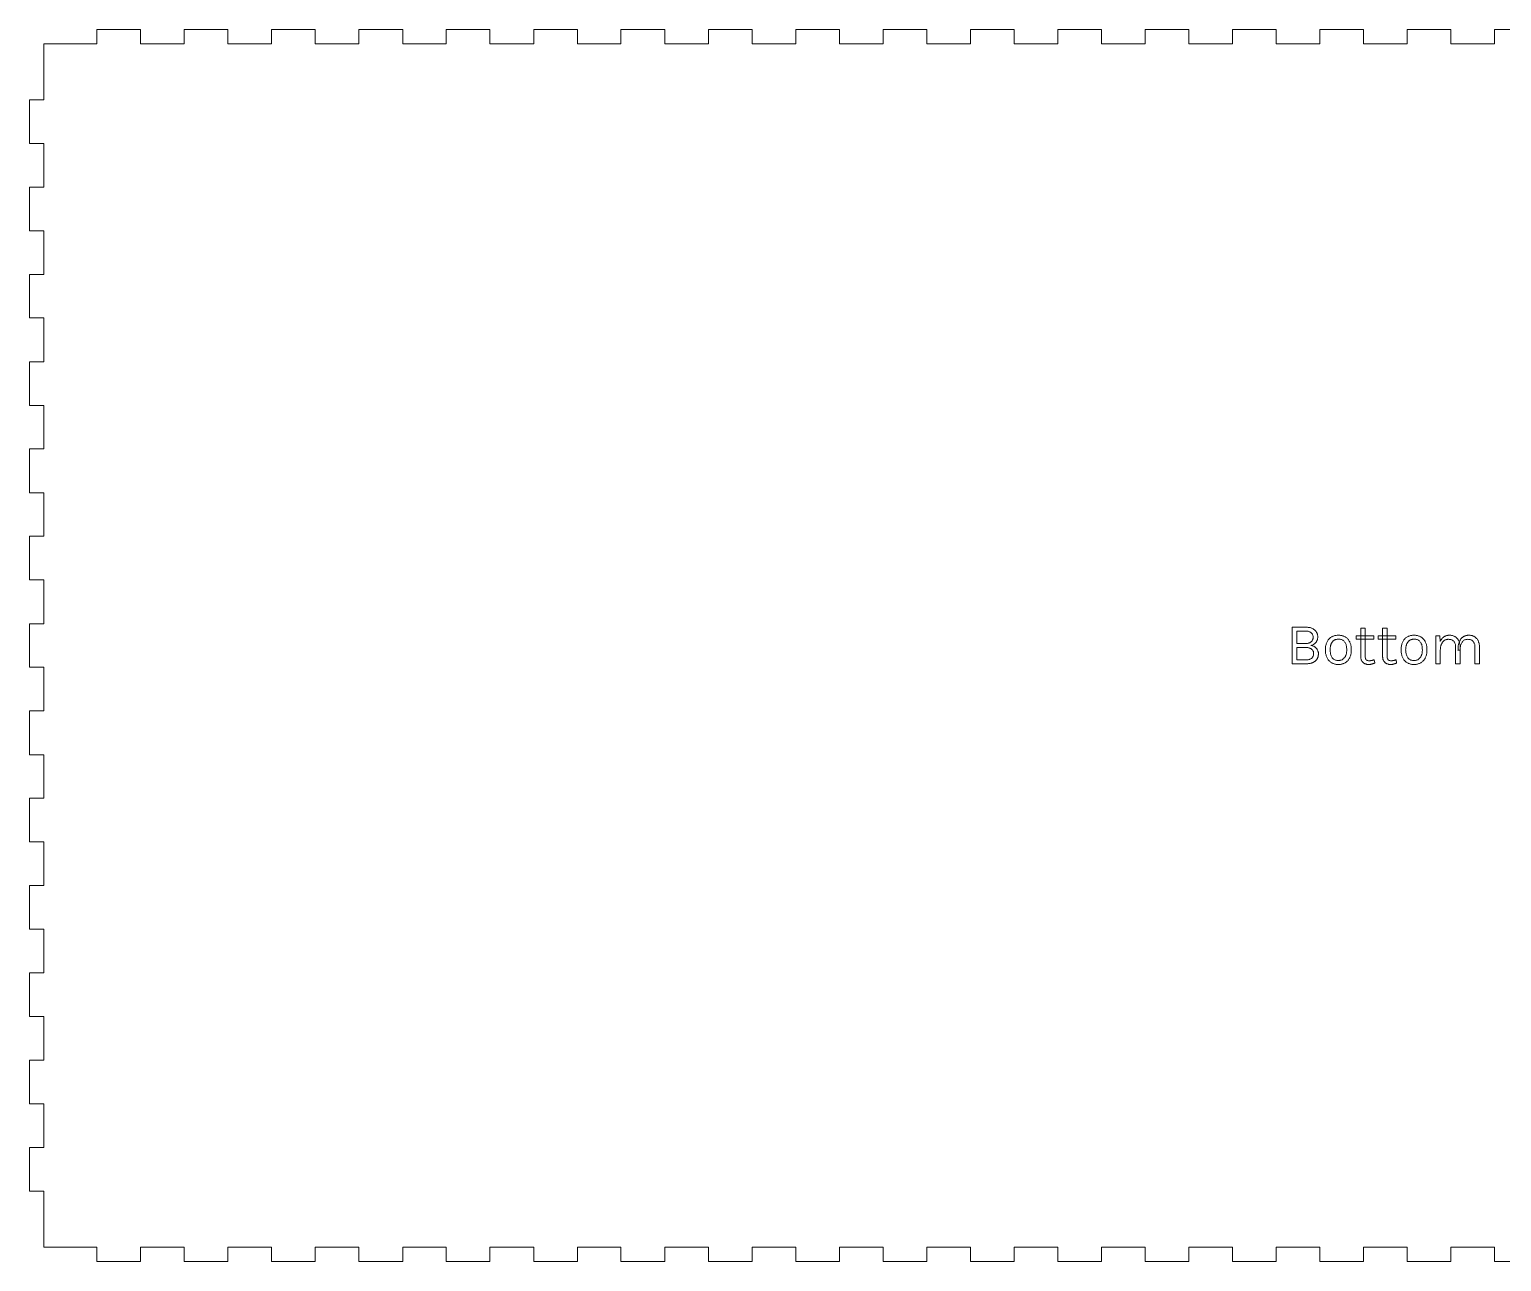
# Model space of a CAD drawing. Extents: x 0 to 54.2, y 0 to 48.1.
# Drawn here: x 10.12 to 22.06, y 24.12 to 34.12 of the extents above; entities that cross this region are included whole.
import ezdxf

# ---------------------------------------------------------------- set-up
doc = ezdxf.new("R2010")
doc.units = 0
doc.layers.get('0').update_dxf_attribs({"lineweight": 0})

msp = doc.modelspace()

# ---------------------------------------------------------------- linework, layer by layer
for p, q in [((11.02, 34.118), (10.665, 34.118)), ((10.665, 34.118), (10.665, 34)), ((11.02, 34), (11.02, 34.118)), ((11.728, 34.118), (11.374, 34.118)), ((11.374, 34.118), (11.374, 34)), ((11.728, 34), (11.728, 34.118)), ((12.437, 34.118), (12.083, 34.118)), ((12.083, 34.118), (12.083, 34)), ((12.437, 34), (12.437, 34.118)), ((13.146, 34.118), (12.791, 34.118)), ((12.791, 34.118), (12.791, 34)), ((13.146, 34), (13.146, 34.118)), ((13.854, 34.118), (13.5, 34.118)), ((13.5, 34.118), (13.5, 34)), ((13.854, 34), (13.854, 34.118)), ((14.563, 34.118), (14.209, 34.118)), ((14.209, 34.118), (14.209, 34)), ((14.563, 34), (14.563, 34.118)), ((15.272, 34.118), (14.917, 34.118)), ((14.917, 34.118), (14.917, 34)), ((15.272, 34), (15.272, 34.118)), ((15.98, 34.118), (15.626, 34.118)), ((15.626, 34.118), (15.626, 34)), ((15.98, 34), (15.98, 34.118)), ((16.689, 34.118), (16.335, 34.118)), ((16.335, 34.118), (16.335, 34)), ((16.689, 34), (16.689, 34.118)), ((17.398, 34.118), (17.043, 34.118)), ((17.043, 34.118), (17.043, 34)), ((17.398, 34), (17.398, 34.118)), ((18.106, 34.118), (17.752, 34.118)), ((17.752, 34.118), (17.752, 34)), ((18.106, 34), (18.106, 34.118)), ((18.815, 34.118), (18.461, 34.118)), ((18.461, 34.118), (18.461, 34)), ((18.815, 34), (18.815, 34.118)), ((19.524, 34.118), (19.169, 34.118)), ((19.169, 34.118), (19.169, 34)), ((19.524, 34), (19.524, 34.118)), ((20.232, 34.118), (19.878, 34.118)), ((19.878, 34.118), (19.878, 34)), ((20.232, 34), (20.232, 34.118)), ((20.941, 34.118), (20.587, 34.118)), ((20.587, 34.118), (20.587, 34)), ((20.941, 34), (20.941, 34.118)), ((21.65, 34.118), (21.295, 34.118)), ((21.295, 34.118), (21.295, 34)), ((21.65, 34), (21.65, 34.118)), ((22.358, 34.118), (22.004, 34.118)), ((22.004, 34.118), (22.004, 34)), ((10.665, 34), (10.236, 34)), ((10.236, 34), (10.236, 33.547)), ((11.374, 34), (11.02, 34)), ((12.083, 34), (11.728, 34)), ((12.791, 34), (12.437, 34)), ((13.5, 34), (13.146, 34)), ((14.209, 34), (13.854, 34)), ((14.917, 34), (14.563, 34)), ((15.626, 34), (15.272, 34)), ((16.335, 34), (15.98, 34)), ((17.043, 34), (16.689, 34)), ((17.752, 34), (17.398, 34)), ((18.461, 34), (18.106, 34)), ((19.169, 34), (18.815, 34)), ((19.878, 34), (19.524, 34)), ((20.587, 34), (20.232, 34)), ((21.295, 34), (20.941, 34)), ((22.004, 34), (21.65, 34)), ((10.236, 33.547), (10.118, 33.547)), ((10.118, 33.547), (10.118, 33.193)), ((10.118, 33.193), (10.236, 33.193)), ((10.236, 33.193), (10.236, 32.839)), ((10.236, 32.839), (10.118, 32.839)), ((10.118, 32.839), (10.118, 32.484)), ((10.118, 32.484), (10.236, 32.484)), ((10.236, 32.484), (10.236, 32.13)), ((10.236, 32.13), (10.118, 32.13)), ((10.118, 32.13), (10.118, 31.776)), ((10.118, 31.776), (10.236, 31.776)), ((10.236, 31.776), (10.236, 31.421)), ((10.236, 31.421), (10.118, 31.421)), ((10.118, 31.421), (10.118, 31.067)), ((10.118, 31.067), (10.236, 31.067)), ((10.236, 31.067), (10.236, 30.713)), ((10.236, 30.713), (10.118, 30.713)), ((10.118, 30.713), (10.118, 30.358)), ((10.118, 30.358), (10.236, 30.358)), ((10.236, 30.358), (10.236, 30.004)), ((10.236, 30.004), (10.118, 30.004)), ((10.118, 30.004), (10.118, 29.65)), ((10.118, 29.65), (10.236, 29.65)), ((10.236, 29.65), (10.236, 29.295)), ((10.236, 29.295), (10.118, 29.295)), ((10.118, 29.295), (10.118, 28.941)), ((20.362, 28.97), (20.362, 29.266)), ((20.362, 29.266), (20.473, 29.266)), ((20.473, 29.266), (20.48, 29.266)), ((20.48, 29.266), (20.486, 29.266)), ((20.486, 29.266), (20.492, 29.265)), ((20.492, 29.265), (20.498, 29.265)), ((20.498, 29.265), (20.503, 29.264)), ((20.503, 29.264), (20.508, 29.263)), ((20.508, 29.263), (20.513, 29.261)), ((20.513, 29.261), (20.518, 29.26)), ((20.472, 29.235), (20.399, 29.235)), ((20.399, 29.235), (20.399, 29.134)), ((20.478, 29.235), (20.472, 29.235)), ((20.472, 29.235), (20.472, 29.235)), ((20.472, 29.235), (20.472, 29.235)), ((20.483, 29.234), (20.478, 29.235)), ((20.488, 29.234), (20.483, 29.234)), ((20.493, 29.233), (20.488, 29.234)), ((20.497, 29.232), (20.493, 29.233)), ((20.502, 29.23), (20.497, 29.232)), ((20.506, 29.228), (20.502, 29.23)), ((20.505, 29.14), (20.509, 29.142)), ((20.509, 29.226), (20.506, 29.228)), ((20.513, 29.224), (20.509, 29.226)), ((20.509, 29.142), (20.512, 29.145)), ((20.512, 29.145), (20.516, 29.147)), ((20.516, 29.222), (20.513, 29.224)), ((20.519, 29.219), (20.516, 29.222)), ((20.516, 29.147), (20.519, 29.15)), ((20.518, 29.26), (20.523, 29.258)), ((20.522, 29.216), (20.519, 29.219)), ((20.519, 29.15), (20.522, 29.153)), ((20.524, 29.213), (20.522, 29.216)), ((20.522, 29.153), (20.524, 29.156)), ((20.523, 29.258), (20.527, 29.256)), ((20.527, 29.21), (20.524, 29.213)), ((20.524, 29.156), (20.526, 29.16)), ((20.526, 29.16), (20.528, 29.164)), ((20.527, 29.256), (20.532, 29.253)), ((20.528, 29.206), (20.527, 29.21)), ((20.53, 29.203), (20.528, 29.206)), ((20.528, 29.164), (20.53, 29.168)), ((20.531, 29.199), (20.53, 29.203)), ((20.53, 29.168), (20.531, 29.172)), ((20.532, 29.195), (20.531, 29.199)), ((20.531, 29.172), (20.532, 29.176)), ((20.532, 29.253), (20.536, 29.251)), ((20.532, 29.19), (20.532, 29.195)), ((20.532, 29.186), (20.532, 29.19)), ((20.532, 29.181), (20.532, 29.186)), ((20.532, 29.186), (20.532, 29.186)), ((20.532, 29.176), (20.532, 29.181)), ((20.536, 29.251), (20.539, 29.249)), ((20.539, 29.249), (20.543, 29.246)), ((20.543, 29.246), (20.546, 29.243)), ((20.546, 29.243), (20.549, 29.24)), ((20.549, 29.24), (20.552, 29.237)), ((20.553, 29.141), (20.55, 29.138)), ((20.552, 29.237), (20.555, 29.234)), ((20.556, 29.145), (20.553, 29.141)), ((20.555, 29.234), (20.557, 29.231)), ((20.559, 29.148), (20.556, 29.145)), ((20.557, 29.231), (20.559, 29.227)), ((20.559, 29.227), (20.561, 29.224)), ((20.561, 29.152), (20.559, 29.148)), ((20.561, 29.224), (20.563, 29.22)), ((20.563, 29.157), (20.561, 29.152)), ((20.563, 29.22), (20.565, 29.217)), ((20.565, 29.161), (20.563, 29.157)), ((20.565, 29.217), (20.566, 29.213)), ((20.567, 29.165), (20.565, 29.161)), ((20.566, 29.213), (20.567, 29.209)), ((20.567, 29.209), (20.568, 29.205)), ((20.568, 29.17), (20.567, 29.165)), ((20.568, 29.205), (20.569, 29.201)), ((20.569, 29.174), (20.568, 29.17)), ((20.569, 29.201), (20.57, 29.197)), ((20.57, 29.179), (20.569, 29.174)), ((20.57, 29.197), (20.57, 29.193)), ((20.57, 29.193), (20.57, 29.189)), ((20.57, 29.189), (20.57, 29.189)), ((20.57, 29.189), (20.57, 29.184)), ((20.57, 29.184), (20.57, 29.179)), ((20.641, 29.137), (20.643, 29.143)), ((20.643, 29.143), (20.646, 29.148)), ((20.646, 29.148), (20.649, 29.153)), ((20.649, 29.153), (20.652, 29.158)), ((20.652, 29.158), (20.655, 29.163)), ((20.655, 29.163), (20.658, 29.167)), ((20.658, 29.167), (20.662, 29.171)), ((20.662, 29.171), (20.666, 29.175)), ((20.666, 29.175), (20.67, 29.179)), ((20.67, 29.179), (20.674, 29.182)), ((20.674, 29.182), (20.679, 29.185)), ((20.679, 29.185), (20.683, 29.188)), ((20.683, 29.188), (20.688, 29.19)), ((20.685, 29.143), (20.683, 29.14)), ((20.688, 29.146), (20.685, 29.143)), ((20.688, 29.19), (20.693, 29.193)), ((20.69, 29.149), (20.688, 29.146)), ((20.693, 29.152), (20.69, 29.149)), ((20.693, 29.193), (20.698, 29.195)), ((20.695, 29.155), (20.693, 29.152)), ((20.698, 29.157), (20.695, 29.155)), ((20.698, 29.195), (20.703, 29.196)), ((20.701, 29.159), (20.698, 29.157)), ((20.704, 29.161), (20.701, 29.159)), ((20.703, 29.196), (20.709, 29.198)), ((20.707, 29.163), (20.704, 29.161)), ((20.711, 29.164), (20.707, 29.163)), ((20.709, 29.198), (20.714, 29.199)), ((20.714, 29.166), (20.711, 29.164)), ((20.714, 29.199), (20.72, 29.2)), ((20.718, 29.167), (20.714, 29.166)), ((20.722, 29.168), (20.718, 29.167)), ((20.72, 29.2), (20.726, 29.201)), ((20.726, 29.169), (20.722, 29.168)), ((20.726, 29.201), (20.732, 29.201)), ((20.73, 29.169), (20.726, 29.169)), ((20.734, 29.169), (20.73, 29.169)), ((20.732, 29.201), (20.738, 29.201)), ((20.739, 29.17), (20.734, 29.169)), ((20.738, 29.201), (20.738, 29.201)), ((20.738, 29.201), (20.744, 29.201)), ((20.745, 29.169), (20.739, 29.17)), ((20.739, 29.17), (20.739, 29.17)), ((20.744, 29.201), (20.749, 29.201)), ((20.751, 29.169), (20.745, 29.169)), ((20.749, 29.201), (20.755, 29.2)), ((20.757, 29.167), (20.751, 29.169)), ((20.755, 29.2), (20.761, 29.199)), ((20.762, 29.166), (20.757, 29.167)), ((20.761, 29.199), (20.766, 29.198)), ((20.768, 29.164), (20.762, 29.166)), ((20.766, 29.198), (20.772, 29.196)), ((20.772, 29.161), (20.768, 29.164)), ((20.772, 29.196), (20.777, 29.195)), ((20.777, 29.158), (20.772, 29.161)), ((20.777, 29.195), (20.782, 29.193)), ((20.781, 29.155), (20.777, 29.158)), ((20.785, 29.151), (20.781, 29.155)), ((20.782, 29.193), (20.787, 29.19)), ((20.788, 29.146), (20.785, 29.151)), ((20.787, 29.19), (20.792, 29.188)), ((20.792, 29.141), (20.788, 29.146)), ((20.792, 29.188), (20.796, 29.185)), ((20.794, 29.136), (20.792, 29.141)), ((20.796, 29.185), (20.801, 29.182)), ((20.801, 29.182), (20.805, 29.179)), ((20.805, 29.179), (20.809, 29.175)), ((20.809, 29.175), (20.813, 29.171)), ((20.813, 29.171), (20.816, 29.167)), ((20.816, 29.167), (20.82, 29.163)), ((20.82, 29.163), (20.823, 29.158)), ((20.823, 29.158), (20.826, 29.153)), ((20.826, 29.153), (20.829, 29.148)), ((20.829, 29.148), (20.831, 29.143)), ((20.831, 29.143), (20.834, 29.137)), ((20.882, 29.17), (20.882, 29.196)), ((20.882, 29.196), (21.026, 29.196)), ((21.026, 29.17), (20.882, 29.17)), ((20.919, 29.028), (20.919, 29.258)), ((20.919, 29.258), (20.955, 29.258)), ((20.955, 29.258), (20.955, 29.029)), ((21.026, 29.196), (21.026, 29.17)), ((21.026, 29.17), (21.026, 29.17)), ((21.06, 29.17), (21.06, 29.196)), ((21.06, 29.196), (21.204, 29.196)), ((21.204, 29.17), (21.06, 29.17)), ((21.096, 29.028), (21.096, 29.258)), ((21.096, 29.258), (21.133, 29.258)), ((21.133, 29.258), (21.133, 29.029)), ((21.204, 29.196), (21.204, 29.17)), ((21.204, 29.17), (21.204, 29.17)), ((21.254, 29.137), (21.257, 29.143)), ((21.257, 29.143), (21.259, 29.148)), ((21.259, 29.148), (21.262, 29.153)), ((21.262, 29.153), (21.265, 29.158)), ((21.265, 29.158), (21.269, 29.163)), ((21.269, 29.163), (21.272, 29.167)), ((21.272, 29.167), (21.276, 29.171)), ((21.276, 29.171), (21.279, 29.175)), ((21.279, 29.175), (21.283, 29.179)), ((21.283, 29.179), (21.288, 29.182)), ((21.288, 29.182), (21.292, 29.185)), ((21.292, 29.185), (21.297, 29.188)), ((21.297, 29.188), (21.302, 29.19)), ((21.299, 29.143), (21.297, 29.14)), ((21.301, 29.146), (21.299, 29.143)), ((21.304, 29.149), (21.301, 29.146)), ((21.302, 29.19), (21.307, 29.193)), ((21.306, 29.152), (21.304, 29.149)), ((21.309, 29.155), (21.306, 29.152)), ((21.307, 29.193), (21.312, 29.195)), ((21.312, 29.157), (21.309, 29.155)), ((21.312, 29.195), (21.317, 29.196)), ((21.315, 29.159), (21.312, 29.157)), ((21.318, 29.161), (21.315, 29.159)), ((21.317, 29.196), (21.322, 29.198)), ((21.321, 29.163), (21.318, 29.161)), ((21.324, 29.164), (21.321, 29.163)), ((21.322, 29.198), (21.328, 29.199)), ((21.328, 29.166), (21.324, 29.164)), ((21.328, 29.199), (21.333, 29.2)), ((21.332, 29.167), (21.328, 29.166)), ((21.335, 29.168), (21.332, 29.167)), ((21.333, 29.2), (21.339, 29.201)), ((21.339, 29.169), (21.335, 29.168)), ((21.339, 29.201), (21.345, 29.201)), ((21.343, 29.169), (21.339, 29.169)), ((21.348, 29.169), (21.343, 29.169)), ((21.345, 29.201), (21.351, 29.201)), ((21.352, 29.17), (21.348, 29.169)), ((21.351, 29.201), (21.351, 29.201)), ((21.351, 29.201), (21.357, 29.201)), ((21.358, 29.169), (21.352, 29.17)), ((21.352, 29.17), (21.352, 29.17)), ((21.357, 29.201), (21.363, 29.201)), ((21.365, 29.169), (21.358, 29.169)), ((21.363, 29.201), (21.369, 29.2)), ((21.37, 29.167), (21.365, 29.169)), ((21.369, 29.2), (21.374, 29.199)), ((21.376, 29.166), (21.37, 29.167)), ((21.374, 29.199), (21.38, 29.198)), ((21.381, 29.164), (21.376, 29.166)), ((21.38, 29.198), (21.385, 29.196)), ((21.386, 29.161), (21.381, 29.164)), ((21.385, 29.196), (21.39, 29.195)), ((21.39, 29.158), (21.386, 29.161)), ((21.39, 29.195), (21.395, 29.193)), ((21.394, 29.155), (21.39, 29.158)), ((21.398, 29.151), (21.394, 29.155)), ((21.395, 29.193), (21.4, 29.19)), ((21.402, 29.146), (21.398, 29.151)), ((21.4, 29.19), (21.405, 29.188)), ((21.405, 29.141), (21.402, 29.146)), ((21.405, 29.188), (21.41, 29.185)), ((21.408, 29.136), (21.405, 29.141)), ((21.41, 29.185), (21.414, 29.182)), ((21.414, 29.182), (21.418, 29.179)), ((21.418, 29.179), (21.422, 29.175)), ((21.422, 29.175), (21.426, 29.171)), ((21.426, 29.171), (21.43, 29.167)), ((21.43, 29.167), (21.433, 29.163)), ((21.433, 29.163), (21.436, 29.158)), ((21.436, 29.158), (21.44, 29.153)), ((21.44, 29.153), (21.442, 29.148)), ((21.442, 29.148), (21.445, 29.143)), ((21.445, 29.143), (21.447, 29.137)), ((21.527, 28.97), (21.527, 29.196)), ((21.527, 29.196), (21.559, 29.196)), ((21.559, 29.196), (21.563, 29.15)), ((21.563, 29.15), (21.566, 29.155)), ((21.566, 29.155), (21.568, 29.16)), ((21.568, 29.16), (21.571, 29.164)), ((21.571, 29.164), (21.573, 29.168)), ((21.573, 29.168), (21.576, 29.172)), ((21.576, 29.172), (21.579, 29.176)), ((21.58, 29.141), (21.578, 29.137)), ((21.579, 29.176), (21.583, 29.179)), ((21.582, 29.144), (21.58, 29.141)), ((21.584, 29.147), (21.582, 29.144)), ((21.583, 29.179), (21.586, 29.182)), ((21.587, 29.15), (21.584, 29.147)), ((21.586, 29.182), (21.59, 29.185)), ((21.59, 29.153), (21.587, 29.15)), ((21.59, 29.185), (21.593, 29.188)), ((21.592, 29.155), (21.59, 29.153)), ((21.595, 29.158), (21.592, 29.155)), ((21.593, 29.188), (21.597, 29.191)), ((21.598, 29.16), (21.595, 29.158)), ((21.597, 29.191), (21.601, 29.193)), ((21.601, 29.162), (21.598, 29.16)), ((21.601, 29.193), (21.606, 29.195)), ((21.605, 29.163), (21.601, 29.162)), ((21.608, 29.165), (21.605, 29.163)), ((21.606, 29.195), (21.61, 29.196)), ((21.612, 29.166), (21.608, 29.165)), ((21.61, 29.196), (21.614, 29.198)), ((21.615, 29.167), (21.612, 29.166)), ((21.614, 29.198), (21.619, 29.199)), ((21.619, 29.168), (21.615, 29.167)), ((21.619, 29.199), (21.624, 29.2)), ((21.623, 29.168), (21.619, 29.168)), ((21.626, 29.169), (21.623, 29.168)), ((21.624, 29.2), (21.629, 29.201)), ((21.63, 29.169), (21.626, 29.169)), ((21.629, 29.201), (21.634, 29.201)), ((21.636, 29.168), (21.63, 29.169)), ((21.63, 29.169), (21.63, 29.169)), ((21.634, 29.201), (21.639, 29.201)), ((21.641, 29.168), (21.636, 29.168)), ((21.639, 29.201), (21.639, 29.201)), ((21.639, 29.201), (21.645, 29.201)), ((21.645, 29.167), (21.641, 29.168)), ((21.645, 29.201), (21.65, 29.201)), ((21.65, 29.166), (21.645, 29.167)), ((21.65, 29.201), (21.655, 29.2)), ((21.654, 29.164), (21.65, 29.166)), ((21.658, 29.163), (21.654, 29.164)), ((21.655, 29.2), (21.66, 29.199)), ((21.662, 29.16), (21.658, 29.163)), ((21.66, 29.199), (21.664, 29.198)), ((21.666, 29.158), (21.662, 29.16)), ((21.664, 29.198), (21.669, 29.197)), ((21.669, 29.155), (21.666, 29.158)), ((21.669, 29.197), (21.673, 29.195)), ((21.673, 29.152), (21.669, 29.155)), ((21.673, 29.195), (21.677, 29.194)), ((21.676, 29.148), (21.673, 29.152)), ((21.678, 29.144), (21.676, 29.148)), ((21.677, 29.194), (21.681, 29.192)), ((21.681, 29.14), (21.678, 29.144)), ((21.681, 29.192), (21.685, 29.189)), ((21.685, 29.189), (21.689, 29.187)), ((21.689, 29.187), (21.692, 29.184)), ((21.692, 29.184), (21.696, 29.181)), ((21.696, 29.181), (21.699, 29.178)), ((21.699, 29.178), (21.702, 29.175)), ((21.702, 29.175), (21.705, 29.171)), ((21.705, 29.171), (21.707, 29.168)), ((21.707, 29.168), (21.71, 29.164)), ((21.71, 29.164), (21.712, 29.16)), ((21.712, 29.16), (21.714, 29.155)), ((21.714, 29.155), (21.716, 29.151)), ((21.715, 29.137), (21.716, 29.142)), ((21.716, 29.151), (21.718, 29.146)), ((21.716, 29.142), (21.718, 29.146)), ((21.718, 29.146), (21.719, 29.15)), ((21.718, 29.146), (21.72, 29.141)), ((21.719, 29.15), (21.721, 29.154)), ((21.72, 29.141), (21.721, 29.136)), ((21.721, 29.154), (21.723, 29.157)), ((21.723, 29.157), (21.725, 29.161)), ((21.725, 29.161), (21.727, 29.164)), ((21.727, 29.164), (21.729, 29.168)), ((21.729, 29.168), (21.731, 29.171)), ((21.731, 29.171), (21.733, 29.174)), ((21.733, 29.174), (21.736, 29.177)), ((21.736, 29.177), (21.739, 29.179)), ((21.741, 29.145), (21.738, 29.14)), ((21.739, 29.179), (21.741, 29.182)), ((21.741, 29.182), (21.744, 29.184)), ((21.744, 29.149), (21.741, 29.145)), ((21.744, 29.184), (21.747, 29.186)), ((21.748, 29.153), (21.744, 29.149)), ((21.747, 29.186), (21.75, 29.188)), ((21.752, 29.157), (21.748, 29.153)), ((21.75, 29.188), (21.753, 29.19)), ((21.756, 29.16), (21.752, 29.157)), ((21.753, 29.19), (21.756, 29.192)), ((21.756, 29.192), (21.759, 29.194)), ((21.761, 29.163), (21.756, 29.16)), ((21.759, 29.194), (21.763, 29.195)), ((21.766, 29.165), (21.761, 29.163)), ((21.763, 29.195), (21.766, 29.196)), ((21.766, 29.196), (21.77, 29.198)), ((21.771, 29.167), (21.766, 29.165)), ((21.77, 29.198), (21.773, 29.199)), ((21.776, 29.168), (21.771, 29.167)), ((21.773, 29.199), (21.777, 29.199)), ((21.782, 29.168), (21.776, 29.168)), ((21.777, 29.199), (21.781, 29.2)), ((21.781, 29.2), (21.785, 29.201)), ((21.788, 29.169), (21.782, 29.168)), ((21.785, 29.201), (21.789, 29.201)), ((21.793, 29.168), (21.788, 29.169)), ((21.788, 29.169), (21.788, 29.169)), ((21.789, 29.201), (21.793, 29.201)), ((21.793, 29.201), (21.797, 29.201)), ((21.798, 29.168), (21.793, 29.168)), ((21.797, 29.201), (21.797, 29.201)), ((21.797, 29.201), (21.802, 29.201)), ((21.803, 29.167), (21.798, 29.168)), ((21.802, 29.201), (21.807, 29.201)), ((21.807, 29.166), (21.803, 29.167)), ((21.807, 29.201), (21.812, 29.2)), ((21.811, 29.164), (21.807, 29.166)), ((21.815, 29.163), (21.811, 29.164)), ((21.812, 29.2), (21.817, 29.199)), ((21.819, 29.16), (21.815, 29.163)), ((21.817, 29.199), (21.822, 29.198)), ((21.823, 29.158), (21.819, 29.16)), ((21.822, 29.198), (21.826, 29.197)), ((21.826, 29.155), (21.823, 29.158)), ((21.826, 29.197), (21.83, 29.195)), ((21.83, 29.152), (21.826, 29.155)), ((21.83, 29.195), (21.835, 29.194)), ((21.832, 29.148), (21.83, 29.152)), ((21.835, 29.144), (21.832, 29.148)), ((21.835, 29.194), (21.839, 29.192)), ((21.837, 29.14), (21.835, 29.144)), ((21.839, 29.192), (21.842, 29.189)), ((21.842, 29.189), (21.846, 29.187)), ((21.846, 29.187), (21.85, 29.184)), ((21.85, 29.184), (21.853, 29.181)), ((21.853, 29.181), (21.856, 29.178)), ((21.856, 29.178), (21.859, 29.175)), ((21.859, 29.175), (21.862, 29.171)), ((21.862, 29.171), (21.865, 29.168)), ((21.865, 29.168), (21.867, 29.164)), ((21.867, 29.164), (21.87, 29.16)), ((21.87, 29.16), (21.872, 29.155)), ((21.872, 29.155), (21.874, 29.151)), ((21.874, 29.151), (21.875, 29.146)), ((21.875, 29.146), (21.877, 29.141)), ((21.877, 29.141), (21.878, 29.136)), ((20.399, 29.134), (20.472, 29.134)), ((20.399, 29.102), (20.399, 29.002)), ((20.473, 29.102), (20.399, 29.102)), ((20.399, 29.102), (20.399, 29.102)), ((20.472, 29.134), (20.477, 29.134)), ((20.479, 29.102), (20.473, 29.102)), ((20.473, 29.102), (20.473, 29.102)), ((20.477, 29.134), (20.482, 29.134)), ((20.485, 29.101), (20.479, 29.102)), ((20.482, 29.134), (20.487, 29.135)), ((20.49, 29.101), (20.485, 29.101)), ((20.487, 29.135), (20.492, 29.136)), ((20.495, 29.1), (20.49, 29.101)), ((20.492, 29.136), (20.497, 29.137)), ((20.5, 29.099), (20.495, 29.1)), ((20.497, 29.137), (20.501, 29.139)), ((20.505, 29.097), (20.5, 29.099)), ((20.501, 29.139), (20.505, 29.14)), ((20.509, 29.095), (20.505, 29.097)), ((20.513, 29.093), (20.509, 29.095)), ((20.517, 29.091), (20.513, 29.093)), ((20.519, 29.121), (20.514, 29.119)), ((20.514, 29.119), (20.514, 29.119)), ((20.514, 29.119), (20.517, 29.118)), ((20.517, 29.118), (20.521, 29.118)), ((20.52, 29.088), (20.517, 29.091)), ((20.525, 29.122), (20.519, 29.121)), ((20.523, 29.086), (20.52, 29.088)), ((20.521, 29.118), (20.524, 29.117)), ((20.526, 29.083), (20.523, 29.086)), ((20.524, 29.117), (20.528, 29.116)), ((20.524, 29.019), (20.527, 29.022)), ((20.529, 29.124), (20.525, 29.122)), ((20.528, 29.08), (20.526, 29.083)), ((20.527, 29.022), (20.529, 29.025)), ((20.528, 29.116), (20.531, 29.114)), ((20.53, 29.076), (20.528, 29.08)), ((20.534, 29.126), (20.529, 29.124)), ((20.529, 29.025), (20.531, 29.029)), ((20.532, 29.073), (20.53, 29.076)), ((20.531, 29.114), (20.534, 29.113)), ((20.531, 29.029), (20.532, 29.032)), ((20.534, 29.069), (20.532, 29.073)), ((20.532, 29.032), (20.534, 29.036)), ((20.538, 29.129), (20.534, 29.126)), ((20.534, 29.113), (20.537, 29.112)), ((20.535, 29.065), (20.534, 29.069)), ((20.534, 29.036), (20.535, 29.04)), ((20.535, 29.061), (20.535, 29.065)), ((20.536, 29.057), (20.535, 29.061)), ((20.535, 29.044), (20.536, 29.048)), ((20.535, 29.04), (20.535, 29.044)), ((20.536, 29.052), (20.536, 29.057)), ((20.536, 29.048), (20.536, 29.052)), ((20.536, 29.052), (20.536, 29.052)), ((20.537, 29.112), (20.54, 29.11)), ((20.543, 29.132), (20.538, 29.129)), ((20.54, 29.11), (20.543, 29.108)), ((20.546, 29.134), (20.543, 29.132)), ((20.543, 29.108), (20.546, 29.106)), ((20.55, 29.138), (20.546, 29.134)), ((20.546, 29.106), (20.549, 29.104)), ((20.549, 29.104), (20.551, 29.102)), ((20.551, 29.102), (20.554, 29.1)), ((20.554, 29.1), (20.556, 29.097)), ((20.556, 29.097), (20.558, 29.095)), ((20.558, 29.095), (20.56, 29.093)), ((20.56, 29.093), (20.562, 29.09)), ((20.562, 29.09), (20.564, 29.087)), ((20.564, 29.087), (20.566, 29.084)), ((20.566, 29.084), (20.567, 29.082)), ((20.567, 29.082), (20.569, 29.079)), ((20.569, 29.079), (20.57, 29.076)), ((20.57, 29.076), (20.571, 29.073)), ((20.571, 29.024), (20.57, 29.021)), ((20.571, 29.073), (20.572, 29.07)), ((20.572, 29.027), (20.571, 29.024)), ((20.572, 29.07), (20.573, 29.067)), ((20.573, 29.03), (20.572, 29.027)), ((20.573, 29.067), (20.574, 29.063)), ((20.574, 29.036), (20.573, 29.033)), ((20.573, 29.033), (20.573, 29.03)), ((20.574, 29.063), (20.575, 29.06)), ((20.575, 29.042), (20.574, 29.039)), ((20.574, 29.039), (20.574, 29.036)), ((20.575, 29.06), (20.575, 29.057)), ((20.575, 29.057), (20.575, 29.054)), ((20.575, 29.054), (20.575, 29.051)), ((20.575, 29.051), (20.575, 29.051)), ((20.575, 29.051), (20.575, 29.048)), ((20.575, 29.048), (20.575, 29.045)), ((20.575, 29.045), (20.575, 29.042)), ((20.632, 29.09), (20.633, 29.098)), ((20.632, 29.083), (20.632, 29.09)), ((20.632, 29.075), (20.632, 29.083)), ((20.632, 29.083), (20.632, 29.083)), ((20.633, 29.068), (20.632, 29.075)), ((20.633, 29.105), (20.634, 29.112)), ((20.633, 29.098), (20.633, 29.105)), ((20.633, 29.061), (20.633, 29.068)), ((20.634, 29.054), (20.633, 29.061)), ((20.634, 29.112), (20.636, 29.118)), ((20.636, 29.047), (20.634, 29.054)), ((20.636, 29.118), (20.637, 29.125)), ((20.637, 29.041), (20.636, 29.047)), ((20.637, 29.125), (20.639, 29.131)), ((20.639, 29.034), (20.637, 29.041)), ((20.639, 29.131), (20.641, 29.137)), ((20.641, 29.029), (20.639, 29.034)), ((20.643, 29.023), (20.641, 29.029)), ((20.646, 29.017), (20.643, 29.023)), ((20.671, 29.098), (20.67, 29.093)), ((20.67, 29.093), (20.67, 29.088)), ((20.67, 29.088), (20.67, 29.083)), ((20.67, 29.083), (20.67, 29.083)), ((20.67, 29.083), (20.67, 29.075)), ((20.67, 29.075), (20.671, 29.067)), ((20.672, 29.108), (20.671, 29.103)), ((20.671, 29.103), (20.671, 29.098)), ((20.671, 29.067), (20.672, 29.06)), ((20.673, 29.112), (20.672, 29.108)), ((20.672, 29.06), (20.673, 29.053)), ((20.674, 29.117), (20.673, 29.112)), ((20.673, 29.053), (20.674, 29.047)), ((20.675, 29.121), (20.674, 29.117)), ((20.674, 29.047), (20.676, 29.041)), ((20.676, 29.125), (20.675, 29.121)), ((20.678, 29.129), (20.676, 29.125)), ((20.676, 29.041), (20.678, 29.035)), ((20.68, 29.133), (20.678, 29.129)), ((20.678, 29.035), (20.681, 29.029)), ((20.681, 29.137), (20.68, 29.133)), ((20.683, 29.14), (20.681, 29.137)), ((20.681, 29.029), (20.684, 29.024)), ((20.684, 29.024), (20.687, 29.019)), ((20.787, 29.019), (20.79, 29.023)), ((20.79, 29.023), (20.792, 29.026)), ((20.792, 29.026), (20.794, 29.029)), ((20.797, 29.131), (20.794, 29.136)), ((20.794, 29.029), (20.796, 29.033)), ((20.796, 29.033), (20.797, 29.037)), ((20.799, 29.125), (20.797, 29.131)), ((20.797, 29.037), (20.799, 29.041)), ((20.801, 29.119), (20.799, 29.125)), ((20.799, 29.041), (20.8, 29.045)), ((20.8, 29.045), (20.801, 29.049)), ((20.802, 29.112), (20.801, 29.119)), ((20.801, 29.049), (20.802, 29.053)), ((20.804, 29.105), (20.802, 29.112)), ((20.802, 29.053), (20.803, 29.058)), ((20.803, 29.058), (20.804, 29.062)), ((20.804, 29.098), (20.804, 29.105)), ((20.805, 29.091), (20.804, 29.098)), ((20.804, 29.067), (20.805, 29.072)), ((20.804, 29.062), (20.804, 29.067)), ((20.805, 29.083), (20.805, 29.091)), ((20.805, 29.077), (20.805, 29.083)), ((20.805, 29.083), (20.805, 29.083)), ((20.805, 29.072), (20.805, 29.077)), ((20.831, 29.023), (20.829, 29.017)), ((20.834, 29.029), (20.831, 29.023)), ((20.834, 29.137), (20.836, 29.131)), ((20.836, 29.034), (20.834, 29.029)), ((20.836, 29.131), (20.838, 29.125)), ((20.838, 29.041), (20.836, 29.034)), ((20.838, 29.125), (20.839, 29.118)), ((20.839, 29.047), (20.838, 29.041)), ((20.839, 29.118), (20.84, 29.112)), ((20.84, 29.054), (20.839, 29.047)), ((20.84, 29.112), (20.841, 29.105)), ((20.841, 29.061), (20.84, 29.054)), ((20.841, 29.105), (20.842, 29.098)), ((20.842, 29.068), (20.841, 29.061)), ((20.842, 29.098), (20.842, 29.09)), ((20.842, 29.09), (20.842, 29.083)), ((20.842, 29.083), (20.842, 29.083)), ((20.842, 29.083), (20.842, 29.075)), ((20.842, 29.075), (20.842, 29.068)), ((20.919, 29.024), (20.919, 29.028)), ((20.919, 29.028), (20.919, 29.028)), ((20.919, 29.02), (20.919, 29.024)), ((20.955, 29.029), (20.955, 29.022)), ((20.955, 29.022), (20.956, 29.016)), ((21.096, 29.024), (21.096, 29.028)), ((21.096, 29.028), (21.096, 29.028)), ((21.097, 29.02), (21.096, 29.024)), ((21.133, 29.029), (21.133, 29.022)), ((21.133, 29.022), (21.134, 29.016)), ((21.246, 29.098), (21.247, 29.105)), ((21.246, 29.09), (21.246, 29.098)), ((21.246, 29.083), (21.246, 29.09)), ((21.246, 29.075), (21.246, 29.083)), ((21.246, 29.083), (21.246, 29.083)), ((21.246, 29.068), (21.246, 29.075)), ((21.247, 29.061), (21.246, 29.068)), ((21.247, 29.105), (21.248, 29.112)), ((21.248, 29.054), (21.247, 29.061)), ((21.248, 29.112), (21.249, 29.118)), ((21.249, 29.047), (21.248, 29.054)), ((21.249, 29.118), (21.251, 29.125)), ((21.251, 29.041), (21.249, 29.047)), ((21.251, 29.125), (21.252, 29.131)), ((21.252, 29.034), (21.251, 29.041)), ((21.252, 29.131), (21.254, 29.137)), ((21.254, 29.029), (21.252, 29.034)), ((21.257, 29.023), (21.254, 29.029)), ((21.259, 29.017), (21.257, 29.023)), ((21.284, 29.088), (21.283, 29.083)), ((21.283, 29.083), (21.283, 29.083)), ((21.283, 29.083), (21.284, 29.075)), ((21.285, 29.103), (21.284, 29.098)), ((21.284, 29.098), (21.284, 29.093)), ((21.284, 29.093), (21.284, 29.088)), ((21.284, 29.075), (21.284, 29.067)), ((21.284, 29.067), (21.285, 29.06)), ((21.286, 29.112), (21.285, 29.108)), ((21.285, 29.108), (21.285, 29.103)), ((21.285, 29.06), (21.286, 29.053)), ((21.287, 29.117), (21.286, 29.112)), ((21.286, 29.053), (21.288, 29.047)), ((21.289, 29.121), (21.287, 29.117)), ((21.288, 29.047), (21.29, 29.041)), ((21.29, 29.125), (21.289, 29.121)), ((21.291, 29.129), (21.29, 29.125)), ((21.29, 29.041), (21.292, 29.035)), ((21.293, 29.133), (21.291, 29.129)), ((21.292, 29.035), (21.294, 29.029)), ((21.295, 29.137), (21.293, 29.133)), ((21.294, 29.029), (21.297, 29.024)), ((21.297, 29.14), (21.295, 29.137)), ((21.297, 29.024), (21.3, 29.019)), ((21.401, 29.019), (21.403, 29.023)), ((21.403, 29.023), (21.405, 29.026)), ((21.405, 29.026), (21.407, 29.029)), ((21.407, 29.029), (21.409, 29.033)), ((21.41, 29.131), (21.408, 29.136)), ((21.409, 29.033), (21.411, 29.037)), ((21.413, 29.125), (21.41, 29.131)), ((21.411, 29.037), (21.412, 29.041)), ((21.412, 29.041), (21.414, 29.045)), ((21.414, 29.119), (21.413, 29.125)), ((21.416, 29.112), (21.414, 29.119)), ((21.414, 29.045), (21.415, 29.049)), ((21.415, 29.049), (21.416, 29.053)), ((21.417, 29.105), (21.416, 29.112)), ((21.416, 29.053), (21.417, 29.058)), ((21.418, 29.098), (21.417, 29.105)), ((21.417, 29.062), (21.418, 29.067)), ((21.417, 29.058), (21.417, 29.062)), ((21.418, 29.091), (21.418, 29.098)), ((21.419, 29.083), (21.418, 29.091)), ((21.418, 29.072), (21.419, 29.077)), ((21.418, 29.067), (21.418, 29.072)), ((21.419, 29.077), (21.419, 29.083)), ((21.419, 29.083), (21.419, 29.083)), ((21.445, 29.023), (21.442, 29.017)), ((21.447, 29.029), (21.445, 29.023)), ((21.447, 29.137), (21.449, 29.131)), ((21.449, 29.034), (21.447, 29.029)), ((21.449, 29.131), (21.451, 29.125)), ((21.451, 29.041), (21.449, 29.034)), ((21.451, 29.125), (21.453, 29.118)), ((21.453, 29.047), (21.451, 29.041)), ((21.453, 29.118), (21.454, 29.112)), ((21.454, 29.054), (21.453, 29.047)), ((21.454, 29.112), (21.455, 29.105)), ((21.455, 29.061), (21.454, 29.054)), ((21.455, 29.105), (21.455, 29.098)), ((21.455, 29.098), (21.456, 29.09)), ((21.456, 29.075), (21.455, 29.068)), ((21.455, 29.068), (21.455, 29.061)), ((21.456, 29.09), (21.456, 29.083)), ((21.456, 29.083), (21.456, 29.083)), ((21.456, 29.083), (21.456, 29.075)), ((21.565, 29.088), (21.564, 29.082)), ((21.564, 29.082), (21.564, 29.077)), ((21.564, 29.077), (21.564, 29.077)), ((21.564, 29.077), (21.564, 28.97)), ((21.566, 29.098), (21.565, 29.093)), ((21.565, 29.093), (21.565, 29.088)), ((21.567, 29.108), (21.566, 29.103)), ((21.566, 29.103), (21.566, 29.098)), ((21.568, 29.113), (21.567, 29.108)), ((21.569, 29.117), (21.568, 29.113)), ((21.571, 29.122), (21.569, 29.117)), ((21.572, 29.126), (21.571, 29.122)), ((21.574, 29.13), (21.572, 29.126)), ((21.576, 29.134), (21.574, 29.13)), ((21.578, 29.137), (21.576, 29.134)), ((21.683, 29.136), (21.681, 29.14)), ((21.684, 29.131), (21.683, 29.136)), ((21.686, 29.126), (21.684, 29.131)), ((21.687, 29.121), (21.686, 29.126)), ((21.688, 29.115), (21.687, 29.121)), ((21.688, 29.109), (21.688, 29.115)), ((21.688, 29.103), (21.688, 29.109)), ((21.688, 28.97), (21.688, 29.103)), ((21.707, 29.079), (21.708, 29.085)), ((21.725, 29.079), (21.707, 29.079)), ((21.708, 29.103), (21.709, 29.108)), ((21.708, 29.097), (21.708, 29.103)), ((21.708, 29.091), (21.708, 29.097)), ((21.708, 29.085), (21.708, 29.091)), ((21.709, 29.108), (21.71, 29.113)), ((21.71, 29.118), (21.711, 29.123)), ((21.71, 29.113), (21.71, 29.118)), ((21.711, 29.123), (21.712, 29.128)), ((21.712, 29.128), (21.714, 29.133)), ((21.714, 29.133), (21.715, 29.137)), ((21.721, 29.136), (21.722, 29.131)), ((21.722, 29.131), (21.723, 29.126)), ((21.723, 29.126), (21.724, 29.12)), ((21.724, 29.12), (21.724, 29.114)), ((21.724, 29.114), (21.724, 29.109)), ((21.724, 29.109), (21.725, 29.103)), ((21.726, 29.103), (21.725, 29.095)), ((21.725, 29.103), (21.725, 29.103)), ((21.725, 29.103), (21.725, 28.97)), ((21.725, 29.095), (21.725, 29.088)), ((21.725, 29.088), (21.725, 29.079)), ((21.725, 29.079), (21.725, 29.079)), ((21.727, 29.11), (21.726, 29.103)), ((21.729, 29.117), (21.727, 29.11)), ((21.73, 29.123), (21.729, 29.117)), ((21.732, 29.129), (21.73, 29.123)), ((21.735, 29.135), (21.732, 29.129)), ((21.738, 29.14), (21.735, 29.135)), ((21.839, 29.136), (21.837, 29.14)), ((21.841, 29.131), (21.839, 29.136)), ((21.843, 29.126), (21.841, 29.131)), ((21.844, 29.121), (21.843, 29.126)), ((21.844, 29.115), (21.844, 29.121)), ((21.845, 29.109), (21.844, 29.115)), ((21.845, 29.103), (21.845, 29.109)), ((21.845, 28.97), (21.845, 29.103)), ((21.878, 29.136), (21.879, 29.131)), ((21.879, 29.131), (21.88, 29.126)), ((21.88, 29.126), (21.881, 29.12)), ((21.881, 29.12), (21.881, 29.114)), ((21.881, 29.114), (21.882, 29.109)), ((21.882, 29.109), (21.882, 29.103)), ((21.882, 29.103), (21.882, 29.103)), ((21.882, 29.103), (21.882, 28.97)), ((10.118, 28.941), (10.236, 28.941)), ((10.236, 28.941), (10.236, 28.587)), ((20.473, 28.97), (20.362, 28.97)), ((20.399, 29.002), (20.473, 29.002)), ((20.473, 29.002), (20.479, 29.002)), ((20.479, 28.97), (20.473, 28.97)), ((20.473, 28.97), (20.473, 28.97)), ((20.473, 28.97), (20.473, 28.97)), ((20.479, 29.002), (20.486, 29.002)), ((20.484, 28.97), (20.479, 28.97)), ((20.49, 28.97), (20.484, 28.97)), ((20.486, 29.002), (20.491, 29.003)), ((20.495, 28.971), (20.49, 28.97)), ((20.491, 29.003), (20.497, 29.004)), ((20.5, 28.971), (20.495, 28.971)), ((20.497, 29.004), (20.502, 29.005)), ((20.505, 28.972), (20.5, 28.971)), ((20.502, 29.005), (20.506, 29.007)), ((20.509, 28.973), (20.505, 28.972)), ((20.506, 29.007), (20.511, 29.009)), ((20.514, 28.974), (20.509, 28.973)), ((20.511, 29.009), (20.515, 29.011)), ((20.518, 28.975), (20.514, 28.974)), ((20.515, 29.011), (20.518, 29.013)), ((20.518, 29.013), (20.521, 29.016)), ((20.522, 28.977), (20.518, 28.975)), ((20.521, 29.016), (20.524, 29.019)), ((20.526, 28.978), (20.522, 28.977)), ((20.529, 28.98), (20.526, 28.978)), ((20.533, 28.981), (20.529, 28.98)), ((20.536, 28.983), (20.533, 28.981)), ((20.54, 28.985), (20.536, 28.983)), ((20.543, 28.987), (20.54, 28.985)), ((20.546, 28.989), (20.543, 28.987)), ((20.548, 28.991), (20.546, 28.989)), ((20.551, 28.993), (20.548, 28.991)), ((20.553, 28.995), (20.551, 28.993)), ((20.556, 28.997), (20.553, 28.995)), ((20.558, 29), (20.556, 28.997)), ((20.56, 29.002), (20.558, 29)), ((20.562, 29.005), (20.56, 29.002)), ((20.563, 29.007), (20.562, 29.005)), ((20.565, 29.01), (20.563, 29.007)), ((20.567, 29.013), (20.565, 29.01)), ((20.568, 29.015), (20.567, 29.013)), ((20.569, 29.018), (20.568, 29.015)), ((20.57, 29.021), (20.569, 29.018)), ((20.649, 29.012), (20.646, 29.017)), ((20.652, 29.007), (20.649, 29.012)), ((20.655, 29.003), (20.652, 29.007)), ((20.658, 28.998), (20.655, 29.003)), ((20.662, 28.994), (20.658, 28.998)), ((20.666, 28.99), (20.662, 28.994)), ((20.67, 28.987), (20.666, 28.99)), ((20.674, 28.983), (20.67, 28.987)), ((20.679, 28.98), (20.674, 28.983)), ((20.683, 28.978), (20.679, 28.98)), ((20.688, 28.975), (20.683, 28.978)), ((20.687, 29.019), (20.69, 29.015)), ((20.693, 28.973), (20.688, 28.975)), ((20.69, 29.015), (20.694, 29.011)), ((20.698, 28.971), (20.693, 28.973)), ((20.694, 29.011), (20.698, 29.008)), ((20.698, 29.008), (20.703, 29.005)), ((20.703, 28.969), (20.698, 28.971)), ((20.703, 29.005), (20.708, 29.002)), ((20.709, 28.967), (20.703, 28.969)), ((20.708, 29.002), (20.713, 29)), ((20.714, 28.966), (20.709, 28.967)), ((20.713, 29), (20.718, 28.998)), ((20.72, 28.965), (20.714, 28.966)), ((20.718, 28.998), (20.724, 28.997)), ((20.726, 28.965), (20.72, 28.965)), ((20.724, 28.997), (20.73, 28.996)), ((20.732, 28.964), (20.726, 28.965)), ((20.73, 28.996), (20.737, 28.996)), ((20.738, 28.964), (20.732, 28.964)), ((20.737, 28.996), (20.737, 28.996)), ((20.737, 28.996), (20.741, 28.996)), ((20.737, 28.996), (20.737, 28.996)), ((20.738, 28.964), (20.738, 28.964)), ((20.744, 28.964), (20.738, 28.964)), ((20.738, 28.964), (20.738, 28.964)), ((20.741, 28.996), (20.745, 28.997)), ((20.749, 28.965), (20.744, 28.964)), ((20.745, 28.997), (20.749, 28.997)), ((20.749, 28.997), (20.753, 28.998)), ((20.755, 28.965), (20.749, 28.965)), ((20.753, 28.998), (20.757, 28.999)), ((20.761, 28.966), (20.755, 28.965)), ((20.757, 28.999), (20.761, 29)), ((20.761, 29), (20.764, 29.001)), ((20.766, 28.967), (20.761, 28.966)), ((20.764, 29.001), (20.768, 29.003)), ((20.772, 28.969), (20.766, 28.967)), ((20.768, 29.003), (20.771, 29.005)), ((20.771, 29.005), (20.774, 29.007)), ((20.777, 28.971), (20.772, 28.969)), ((20.774, 29.007), (20.777, 29.009)), ((20.777, 29.009), (20.78, 29.011)), ((20.782, 28.973), (20.777, 28.971)), ((20.78, 29.011), (20.782, 29.014)), ((20.782, 29.014), (20.785, 29.017)), ((20.787, 28.975), (20.782, 28.973)), ((20.785, 29.017), (20.787, 29.019)), ((20.792, 28.978), (20.787, 28.975)), ((20.796, 28.98), (20.792, 28.978)), ((20.801, 28.983), (20.796, 28.98)), ((20.805, 28.987), (20.801, 28.983)), ((20.809, 28.99), (20.805, 28.987)), ((20.813, 28.994), (20.809, 28.99)), ((20.816, 28.998), (20.813, 28.994)), ((20.82, 29.003), (20.816, 28.998)), ((20.823, 29.007), (20.82, 29.003)), ((20.826, 29.012), (20.823, 29.007)), ((20.829, 29.017), (20.826, 29.012)), ((20.92, 29.016), (20.919, 29.02)), ((20.92, 29.012), (20.92, 29.016)), ((20.921, 29.008), (20.92, 29.012)), ((20.922, 29.005), (20.921, 29.008)), ((20.923, 29.002), (20.922, 29.005)), ((20.924, 28.998), (20.923, 29.002)), ((20.926, 28.995), (20.924, 28.998)), ((20.927, 28.992), (20.926, 28.995)), ((20.929, 28.99), (20.927, 28.992)), ((20.931, 28.987), (20.929, 28.99)), ((20.933, 28.985), (20.931, 28.987)), ((20.935, 28.982), (20.933, 28.985)), ((20.937, 28.98), (20.935, 28.982)), ((20.94, 28.978), (20.937, 28.98)), ((20.942, 28.976), (20.94, 28.978)), ((20.945, 28.974), (20.942, 28.976)), ((20.948, 28.973), (20.945, 28.974)), ((20.95, 28.971), (20.948, 28.973)), ((20.953, 28.97), (20.95, 28.971)), ((20.956, 28.969), (20.953, 28.97)), ((20.956, 29.016), (20.958, 29.011)), ((20.96, 28.968), (20.956, 28.969)), ((20.958, 29.011), (20.96, 29.006)), ((20.96, 29.006), (20.963, 29.003)), ((20.963, 28.967), (20.96, 28.968)), ((20.963, 29.003), (20.967, 28.999)), ((20.966, 28.966), (20.963, 28.967)), ((20.969, 28.965), (20.966, 28.966)), ((20.967, 28.999), (20.971, 28.997)), ((20.973, 28.965), (20.969, 28.965)), ((20.971, 28.997), (20.976, 28.995)), ((20.976, 28.964), (20.973, 28.965)), ((20.976, 28.995), (20.982, 28.994)), ((20.98, 28.964), (20.976, 28.964)), ((20.983, 28.964), (20.98, 28.964)), ((20.982, 28.994), (20.988, 28.994)), ((20.983, 28.964), (20.983, 28.964)), ((20.986, 28.964), (20.983, 28.964)), ((20.983, 28.964), (20.983, 28.964)), ((20.989, 28.964), (20.986, 28.964)), ((20.988, 28.994), (20.988, 28.994)), ((20.988, 28.994), (20.99, 28.994)), ((20.991, 28.964), (20.989, 28.964)), ((20.99, 28.994), (20.992, 28.994)), ((20.994, 28.965), (20.991, 28.964)), ((20.992, 28.994), (20.993, 28.994)), ((20.993, 28.994), (20.995, 28.994)), ((20.996, 28.965), (20.994, 28.965)), ((20.995, 28.994), (20.997, 28.994)), ((20.998, 28.965), (20.996, 28.965)), ((20.997, 28.994), (20.999, 28.995)), ((21.001, 28.966), (20.998, 28.965)), ((20.999, 28.995), (21.001, 28.995)), ((21.001, 28.995), (21.003, 28.995)), ((21.003, 28.966), (21.001, 28.966)), ((21.003, 28.995), (21.005, 28.996)), ((21.006, 28.967), (21.003, 28.966)), ((21.005, 28.996), (21.007, 28.996)), ((21.008, 28.967), (21.006, 28.967)), ((21.007, 28.996), (21.008, 28.996)), ((21.008, 28.996), (21.01, 28.997)), ((21.011, 28.968), (21.008, 28.967)), ((21.01, 28.997), (21.012, 28.997)), ((21.013, 28.969), (21.011, 28.968)), ((21.012, 28.997), (21.014, 28.998)), ((21.015, 28.97), (21.013, 28.969)), ((21.014, 28.998), (21.016, 28.999)), ((21.018, 28.97), (21.015, 28.97)), ((21.016, 28.999), (21.018, 28.999)), ((21.018, 28.999), (21.02, 29)), ((21.02, 28.971), (21.018, 28.97)), ((21.02, 29), (21.022, 29.001)), ((21.023, 28.972), (21.02, 28.971)), ((21.022, 29.001), (21.025, 29.002)), ((21.025, 28.973), (21.023, 28.972)), ((21.025, 29.002), (21.027, 29.002)), ((21.027, 28.974), (21.025, 28.973)), ((21.027, 29.002), (21.027, 29.002)), ((21.027, 29.002), (21.032, 28.976)), ((21.03, 28.975), (21.027, 28.974)), ((21.032, 28.976), (21.03, 28.975)), ((21.097, 29.016), (21.097, 29.02)), ((21.098, 29.012), (21.097, 29.016)), ((21.099, 29.008), (21.098, 29.012)), ((21.099, 29.005), (21.099, 29.008)), ((21.101, 29.002), (21.099, 29.005)), ((21.102, 28.998), (21.101, 29.002)), ((21.103, 28.995), (21.102, 28.998)), ((21.105, 28.992), (21.103, 28.995)), ((21.107, 28.99), (21.105, 28.992)), ((21.109, 28.987), (21.107, 28.99)), ((21.111, 28.985), (21.109, 28.987)), ((21.113, 28.982), (21.111, 28.985)), ((21.115, 28.98), (21.113, 28.982)), ((21.117, 28.978), (21.115, 28.98)), ((21.12, 28.976), (21.117, 28.978)), ((21.122, 28.974), (21.12, 28.976)), ((21.125, 28.973), (21.122, 28.974)), ((21.128, 28.971), (21.125, 28.973)), ((21.131, 28.97), (21.128, 28.971)), ((21.134, 28.969), (21.131, 28.97)), ((21.134, 29.016), (21.136, 29.011)), ((21.137, 28.968), (21.134, 28.969)), ((21.136, 29.011), (21.138, 29.006)), ((21.14, 28.967), (21.137, 28.968)), ((21.138, 29.006), (21.141, 29.003)), ((21.144, 28.966), (21.14, 28.967)), ((21.141, 29.003), (21.145, 28.999)), ((21.147, 28.965), (21.144, 28.966)), ((21.145, 28.999), (21.149, 28.997)), ((21.15, 28.965), (21.147, 28.965)), ((21.149, 28.997), (21.154, 28.995)), ((21.154, 28.964), (21.15, 28.965)), ((21.154, 28.995), (21.159, 28.994)), ((21.157, 28.964), (21.154, 28.964)), ((21.161, 28.964), (21.157, 28.964)), ((21.159, 28.994), (21.165, 28.994)), ((21.161, 28.964), (21.161, 28.964)), ((21.164, 28.964), (21.161, 28.964)), ((21.161, 28.964), (21.161, 28.964)), ((21.166, 28.964), (21.164, 28.964)), ((21.165, 28.994), (21.165, 28.994)), ((21.165, 28.994), (21.167, 28.994)), ((21.169, 28.964), (21.166, 28.964)), ((21.167, 28.994), (21.169, 28.994)), ((21.169, 28.994), (21.171, 28.994)), ((21.171, 28.965), (21.169, 28.964)), ((21.171, 28.994), (21.173, 28.994)), ((21.174, 28.965), (21.171, 28.965)), ((21.173, 28.994), (21.175, 28.994)), ((21.176, 28.965), (21.174, 28.965)), ((21.175, 28.994), (21.177, 28.995)), ((21.179, 28.966), (21.176, 28.965)), ((21.177, 28.995), (21.179, 28.995)), ((21.179, 28.995), (21.18, 28.995)), ((21.181, 28.966), (21.179, 28.966)), ((21.18, 28.995), (21.182, 28.996)), ((21.183, 28.967), (21.181, 28.966)), ((21.182, 28.996), (21.184, 28.996)), ((21.186, 28.967), (21.183, 28.967)), ((21.184, 28.996), (21.186, 28.996)), ((21.186, 28.996), (21.188, 28.997)), ((21.188, 28.968), (21.186, 28.967)), ((21.188, 28.997), (21.19, 28.997)), ((21.191, 28.969), (21.188, 28.968)), ((21.19, 28.997), (21.192, 28.998)), ((21.193, 28.97), (21.191, 28.969)), ((21.192, 28.998), (21.194, 28.999)), ((21.195, 28.97), (21.193, 28.97)), ((21.194, 28.999), (21.196, 28.999)), ((21.198, 28.971), (21.195, 28.97)), ((21.196, 28.999), (21.198, 29)), ((21.198, 29), (21.2, 29.001)), ((21.2, 28.972), (21.198, 28.971)), ((21.2, 29.001), (21.202, 29.002)), ((21.203, 28.973), (21.2, 28.972)), ((21.202, 29.002), (21.205, 29.002)), ((21.205, 28.974), (21.203, 28.973)), ((21.205, 29.002), (21.205, 29.002)), ((21.205, 29.002), (21.21, 28.976)), ((21.207, 28.975), (21.205, 28.974)), ((21.21, 28.976), (21.207, 28.975)), ((21.262, 29.012), (21.259, 29.017)), ((21.265, 29.007), (21.262, 29.012)), ((21.269, 29.003), (21.265, 29.007)), ((21.272, 28.998), (21.269, 29.003)), ((21.276, 28.994), (21.272, 28.998)), ((21.279, 28.99), (21.276, 28.994)), ((21.283, 28.987), (21.279, 28.99)), ((21.288, 28.983), (21.283, 28.987)), ((21.292, 28.98), (21.288, 28.983)), ((21.297, 28.978), (21.292, 28.98)), ((21.302, 28.975), (21.297, 28.978)), ((21.3, 29.019), (21.304, 29.015)), ((21.307, 28.973), (21.302, 28.975)), ((21.304, 29.015), (21.308, 29.011)), ((21.312, 28.971), (21.307, 28.973)), ((21.308, 29.011), (21.312, 29.008)), ((21.312, 29.008), (21.316, 29.005)), ((21.317, 28.969), (21.312, 28.971)), ((21.316, 29.005), (21.321, 29.002)), ((21.322, 28.967), (21.317, 28.969)), ((21.321, 29.002), (21.326, 29)), ((21.328, 28.966), (21.322, 28.967)), ((21.326, 29), (21.332, 28.998)), ((21.333, 28.965), (21.328, 28.966)), ((21.332, 28.998), (21.338, 28.997)), ((21.339, 28.965), (21.333, 28.965)), ((21.338, 28.997), (21.344, 28.996)), ((21.345, 28.964), (21.339, 28.965)), ((21.344, 28.996), (21.35, 28.996)), ((21.351, 28.964), (21.345, 28.964)), ((21.35, 28.996), (21.35, 28.996)), ((21.35, 28.996), (21.354, 28.996)), ((21.35, 28.996), (21.35, 28.996)), ((21.351, 28.964), (21.351, 28.964)), ((21.357, 28.964), (21.351, 28.964)), ((21.351, 28.964), (21.351, 28.964)), ((21.354, 28.996), (21.359, 28.997)), ((21.363, 28.965), (21.357, 28.964)), ((21.359, 28.997), (21.363, 28.997)), ((21.363, 28.997), (21.367, 28.998)), ((21.369, 28.965), (21.363, 28.965)), ((21.367, 28.998), (21.37, 28.999)), ((21.374, 28.966), (21.369, 28.965)), ((21.37, 28.999), (21.374, 29)), ((21.374, 29), (21.378, 29.001)), ((21.38, 28.967), (21.374, 28.966)), ((21.378, 29.001), (21.381, 29.003)), ((21.385, 28.969), (21.38, 28.967)), ((21.381, 29.003), (21.384, 29.005)), ((21.384, 29.005), (21.387, 29.007)), ((21.39, 28.971), (21.385, 28.969)), ((21.387, 29.007), (21.39, 29.009)), ((21.39, 29.009), (21.393, 29.011)), ((21.395, 28.973), (21.39, 28.971)), ((21.393, 29.011), (21.396, 29.014)), ((21.4, 28.975), (21.395, 28.973)), ((21.396, 29.014), (21.399, 29.017)), ((21.399, 29.017), (21.401, 29.019)), ((21.405, 28.978), (21.4, 28.975)), ((21.41, 28.98), (21.405, 28.978)), ((21.414, 28.983), (21.41, 28.98)), ((21.418, 28.987), (21.414, 28.983)), ((21.422, 28.99), (21.418, 28.987)), ((21.426, 28.994), (21.422, 28.99)), ((21.43, 28.998), (21.426, 28.994)), ((21.433, 29.003), (21.43, 28.998)), ((21.436, 29.007), (21.433, 29.003)), ((21.44, 29.012), (21.436, 29.007)), ((21.442, 29.017), (21.44, 29.012)), ((21.564, 28.97), (21.527, 28.97)), ((21.564, 28.97), (21.564, 28.97)), ((21.725, 28.97), (21.688, 28.97)), ((21.882, 28.97), (21.845, 28.97)), ((21.882, 28.97), (21.882, 28.97)), ((10.236, 28.587), (10.118, 28.587)), ((10.118, 28.587), (10.118, 28.232)), ((10.118, 28.232), (10.236, 28.232)), ((10.236, 28.232), (10.236, 27.878)), ((10.236, 27.878), (10.118, 27.878)), ((10.118, 27.878), (10.118, 27.524)), ((10.118, 27.524), (10.236, 27.524)), ((10.236, 27.524), (10.236, 27.169)), ((10.236, 27.169), (10.118, 27.169)), ((10.118, 27.169), (10.118, 26.815)), ((10.118, 26.815), (10.236, 26.815)), ((10.236, 26.815), (10.236, 26.461)), ((10.236, 26.461), (10.118, 26.461)), ((10.118, 26.461), (10.118, 26.106)), ((10.118, 26.106), (10.236, 26.106)), ((10.236, 26.106), (10.236, 25.752)), ((10.236, 25.752), (10.118, 25.752)), ((10.118, 25.752), (10.118, 25.398)), ((10.118, 25.398), (10.236, 25.398)), ((10.236, 25.398), (10.236, 25.043)), ((10.236, 25.043), (10.118, 25.043)), ((10.118, 25.043), (10.118, 24.689)), ((10.118, 24.689), (10.236, 24.689)), ((10.236, 24.689), (10.236, 24.236)), ((10.236, 24.236), (10.665, 24.236)), ((10.665, 24.236), (10.665, 24.118)), ((11.02, 24.118), (11.02, 24.236)), ((11.02, 24.236), (11.374, 24.236)), ((11.374, 24.236), (11.374, 24.118)), ((11.728, 24.118), (11.728, 24.236)), ((11.728, 24.236), (12.083, 24.236)), ((12.083, 24.236), (12.083, 24.118)), ((12.437, 24.118), (12.437, 24.236)), ((12.437, 24.236), (12.791, 24.236)), ((12.791, 24.236), (12.791, 24.118)), ((13.146, 24.118), (13.146, 24.236)), ((13.146, 24.236), (13.5, 24.236)), ((13.5, 24.236), (13.5, 24.118)), ((13.854, 24.118), (13.854, 24.236)), ((13.854, 24.236), (14.209, 24.236)), ((14.209, 24.236), (14.209, 24.118)), ((14.563, 24.118), (14.563, 24.236)), ((14.563, 24.236), (14.917, 24.236)), ((14.917, 24.236), (14.917, 24.118)), ((15.272, 24.118), (15.272, 24.236)), ((15.272, 24.236), (15.626, 24.236)), ((15.626, 24.236), (15.626, 24.118)), ((15.98, 24.118), (15.98, 24.236)), ((15.98, 24.236), (16.335, 24.236)), ((16.335, 24.236), (16.335, 24.118)), ((16.689, 24.118), (16.689, 24.236)), ((16.689, 24.236), (17.043, 24.236)), ((17.043, 24.236), (17.043, 24.118)), ((17.398, 24.118), (17.398, 24.236)), ((17.398, 24.236), (17.752, 24.236)), ((17.752, 24.236), (17.752, 24.118)), ((18.106, 24.118), (18.106, 24.236)), ((18.106, 24.236), (18.461, 24.236)), ((18.461, 24.236), (18.461, 24.118)), ((18.815, 24.118), (18.815, 24.236)), ((18.815, 24.236), (19.169, 24.236)), ((19.169, 24.236), (19.169, 24.118)), ((19.524, 24.118), (19.524, 24.236)), ((19.524, 24.236), (19.878, 24.236)), ((19.878, 24.236), (19.878, 24.118)), ((20.232, 24.118), (20.232, 24.236)), ((20.232, 24.236), (20.587, 24.236)), ((20.587, 24.236), (20.587, 24.118)), ((20.941, 24.118), (20.941, 24.236)), ((20.941, 24.236), (21.295, 24.236)), ((21.295, 24.236), (21.295, 24.118)), ((21.65, 24.118), (21.65, 24.236)), ((21.65, 24.236), (22.004, 24.236)), ((22.004, 24.236), (22.004, 24.118)), ((10.665, 24.118), (11.02, 24.118)), ((11.374, 24.118), (11.728, 24.118)), ((12.083, 24.118), (12.437, 24.118)), ((12.791, 24.118), (13.146, 24.118)), ((13.5, 24.118), (13.854, 24.118)), ((14.209, 24.118), (14.563, 24.118)), ((14.917, 24.118), (15.272, 24.118)), ((15.626, 24.118), (15.98, 24.118)), ((16.335, 24.118), (16.689, 24.118)), ((17.043, 24.118), (17.398, 24.118)), ((17.752, 24.118), (18.106, 24.118)), ((18.461, 24.118), (18.815, 24.118)), ((19.169, 24.118), (19.524, 24.118)), ((19.878, 24.118), (20.232, 24.118)), ((20.587, 24.118), (20.941, 24.118)), ((21.295, 24.118), (21.65, 24.118)), ((22.004, 24.118), (22.358, 24.118))]:
    msp.add_line(p, q)

doc.saveas('drawing.dxf')
